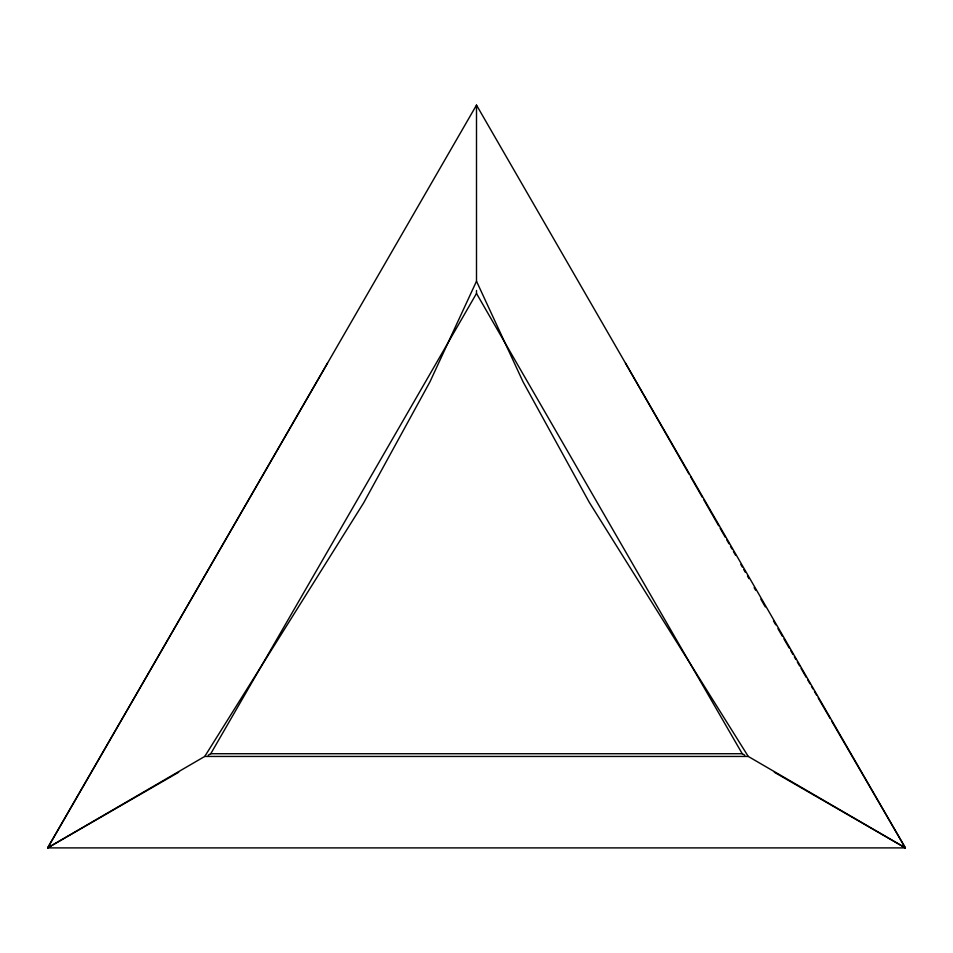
<?xml version="1.0" encoding="UTF-8"?>
<svg xmlns="http://www.w3.org/2000/svg" width="953" height="953" viewBox="0 0 953 953"><rect width="100%" height="100%" fill="white"/><g stroke="black" fill="none" stroke-linecap="round" stroke-linejoin="round"><path stroke-width="1.43" d="M476.5 105.104L476.5 281.23L429.97 381.808L363.653 502.886L204.74 756.444L47.65 847.896L905.35 847.896L476.5 105.104L47.65 847.896L178.664 772.252M327.522 363.153L47.65 847.896M208.195 755.205L210.768 753.716L476.5 293.453L476.5 290.486M210.768 753.716L742.232 753.716L744.805 755.205M204.74 756.444L748.26 756.444L905.35 847.896L831.6 720.98M774.336 772.252L905.35 847.896M748.26 756.444L589.276 502.338L523.03 381.808L476.5 281.23M754.133 587.656L755.622 590.217M760.839 599.187L765.307 606.882M773.502 620.987L775.742 624.823M777.97 628.67L782.437 636.366M783.938 638.927L789.144 647.909M790.633 650.47L792.872 654.318M794.361 656.879L795.85 659.44M797.339 662.001L799.579 665.849M801.068 668.41L806.274 677.392M807.763 679.954L810.002 683.801M811.491 686.363L812.98 688.924M814.47 691.497L816.709 695.333M818.198 697.906L830.111 718.419M476.5 293.453L742.232 753.716M625.478 363.153L689.067 474.106M690.544 476.691L702.373 497.335M703.862 499.908L718.645 525.722M720.123 528.296L725.304 537.325M726.782 539.91L728.997 543.782M730.475 546.367L731.952 548.94M733.429 551.525L735.656 555.396M740.826 564.426L742.304 567.011M743.781 569.584L745.258 572.169M747.486 576.041L748.963 578.614"/></g></svg>
